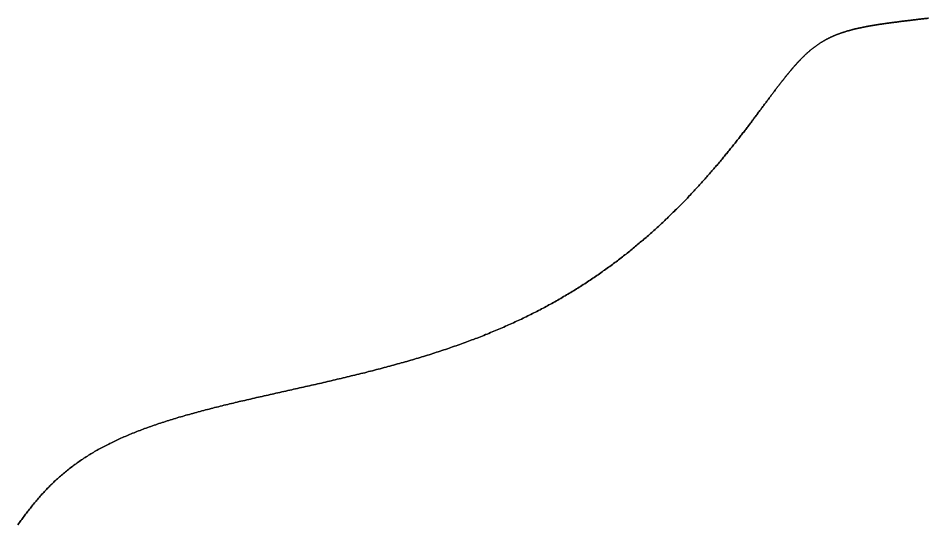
# Model space of a CAD drawing. Header units: inches. Extents: x 130170 to 284068, y 377793 to 804530.
# Drawn here: x 255961.3 to 256093, y 734800.5 to 734874 of the extents above; entities that cross this region are included whole.
import ezdxf

# ---------------------------------------------------------------- set-up
doc = ezdxf.new("R2010")
doc.units = ezdxf.units.IN
doc.header["$MEASUREMENT"] = 0
doc.layers.add('muni_il', color=7, linetype='Continuous')

msp = doc.modelspace()

# ---------------------------------------------------------------- linework, layer by layer
at = {"layer": 'muni_il'}
for points in [[(255961.24, 734800.53), (255961.35, 734800.68), (255961.46, 734800.84), (255961.57, 734800.99), (255961.68, 734801.15), (255961.79, 734801.3), (255961.91, 734801.45), (255962.02, 734801.61), (255962.13, 734801.76), (255962.24, 734801.91), (255962.36, 734802.06), (255962.47, 734802.21), (255962.58, 734802.36), (255962.7, 734802.51), (255962.81, 734802.66), (255962.93, 734802.81), (255963.05, 734802.96), (255963.16, 734803.1), (255963.28, 734803.25), (255963.4, 734803.4), (255963.52, 734803.54), (255963.63, 734803.69), (255963.75, 734803.83), (255963.87, 734803.97), (255963.99, 734804.11), (255964.12, 734804.26), (255964.24, 734804.4), (255964.36, 734804.54), (255964.48, 734804.68), (255964.61, 734804.82), (255964.73, 734804.96), (255964.86, 734805.09), (255964.98, 734805.23), (255965.11, 734805.37), (255965.24, 734805.5), (255965.37, 734805.64), (255965.5, 734805.77), (255965.63, 734805.91), (255965.76, 734806.04), (255965.89, 734806.17), (255966.02, 734806.31), (255966.16, 734806.44), (255966.29, 734806.57), (255966.43, 734806.7), (255966.56, 734806.83), (255966.7, 734806.96), (255966.84, 734807.08), (255966.98, 734807.21), (255967.12, 734807.34), (255967.26, 734807.46), (255967.4, 734807.59), (255967.54, 734807.71), (255967.69, 734807.84), (255967.83, 734807.96), (255967.98, 734808.08), (255968.13, 734808.2), (255968.27, 734808.32), (255968.42, 734808.45), (255968.57, 734808.56), (255968.73, 734808.68), (255968.88, 734808.8), (255969.03, 734808.92), (255969.19, 734809.04), (255969.34, 734809.15), (255969.5, 734809.27), (255969.66, 734809.38), (255969.82, 734809.5), (255969.98, 734809.61), (255970.14, 734809.72), (255970.3, 734809.84), (255970.47, 734809.95), (255970.63, 734810.06), (255970.8, 734810.17), (255970.97, 734810.28), (255971.13, 734810.39), (255971.3, 734810.49), (255971.48, 734810.6), (255971.65, 734810.71), (255971.82, 734810.81), (255972, 734810.92), (255972.17, 734811.03), (255972.35, 734811.13), (255972.53, 734811.23), (255972.71, 734811.34), (255972.89, 734811.44), (255973.07, 734811.54), (255973.26, 734811.64), (255973.44, 734811.74), (255973.63, 734811.84), (255973.82, 734811.94), (255974.01, 734812.04), (255974.2, 734812.14), (255974.39, 734812.23), (255974.58, 734812.33), (255974.78, 734812.43), (255974.97, 734812.52), (255975.17, 734812.61), (255975.37, 734812.71), (255975.57, 734812.8), (255975.77, 734812.9), (255975.97, 734812.99), (255976.17, 734813.08), (255976.38, 734813.17), (255976.58, 734813.26), (255976.79, 734813.35), (255977, 734813.44), (255977.21, 734813.53), (255977.42, 734813.62), (255977.63, 734813.71), (255977.84, 734813.79), (255978.06, 734813.88), (255978.28, 734813.97), (255978.49, 734814.05), (255978.71, 734814.14), (255978.93, 734814.22), (255979.15, 734814.3), (255979.38, 734814.39), (255979.6, 734814.47), (255979.83, 734814.55), (255980.05, 734814.64), (255980.28, 734814.72), (255980.51, 734814.8), (255980.74, 734814.88), (255980.97, 734814.96), (255981.2, 734815.04), (255981.43, 734815.12), (255981.67, 734815.2), (255981.91, 734815.27), (255982.14, 734815.35), (255982.38, 734815.43), (255982.62, 734815.51), (255982.86, 734815.58), (255983.1, 734815.66), (255983.34, 734815.73), (255983.59, 734815.81), (255983.83, 734815.88), (255984.08, 734815.96), (255984.33, 734816.03), (255984.57, 734816.11), (255984.82, 734816.18), (255985.07, 734816.25), (255985.33, 734816.33), (255985.58, 734816.4), (255985.83, 734816.47), (255986.09, 734816.54), (255986.34, 734816.61), (255986.6, 734816.68), (255986.85, 734816.76), (255987.11, 734816.83), (255987.37, 734816.9), (255987.63, 734816.97), (255987.89, 734817.03), (255988.15, 734817.1), (255988.42, 734817.17), (255988.68, 734817.24), (255988.95, 734817.31), (255989.21, 734817.38), (255989.48, 734817.45), (255989.74, 734817.51), (255990.01, 734817.58), (255990.28, 734817.65), (255990.55, 734817.72), (255990.82, 734817.78), (255991.09, 734817.85), (255991.36, 734817.91), (255991.63, 734817.98), (255991.91, 734818.05), (255992.18, 734818.11), (255992.45, 734818.18), (255992.73, 734818.24), (255993, 734818.31), (255993.28, 734818.38), (255993.55, 734818.44), (255993.83, 734818.51), (255994.11, 734818.57), (255994.39, 734818.63), (255994.67, 734818.7), (255994.95, 734818.76), (255995.23, 734818.83), (255995.51, 734818.89), (255995.79, 734818.96), (255996.07, 734819.02), (255996.35, 734819.09), (255996.63, 734819.15), (255996.91, 734819.21), (255997.2, 734819.28), (255997.48, 734819.34), (255997.76, 734819.41), (255998.05, 734819.47), (255998.33, 734819.53), (255998.61, 734819.6), (255998.9, 734819.66), (255999.18, 734819.73), (255999.47, 734819.79), (255999.75, 734819.85), (256000.04, 734819.92), (256000.33, 734819.98), (256000.61, 734820.05), (256000.9, 734820.11), (256001.18, 734820.17), (256001.47, 734820.24), (256001.76, 734820.3), (256002.04, 734820.37), (256002.33, 734820.43), (256002.62, 734820.5), (256002.9, 734820.56), (256003.19, 734820.63), (256003.48, 734820.69), (256003.77, 734820.76), (256004.05, 734820.82), (256004.34, 734820.89), (256004.63, 734820.95), (256004.91, 734821.02), (256005.2, 734821.08), (256005.49, 734821.15), (256005.77, 734821.22), (256006.06, 734821.28), (256006.35, 734821.35), (256006.63, 734821.42), (256006.92, 734821.48), (256007.21, 734821.55), (256007.49, 734821.62), (256007.78, 734821.69), (256008.06, 734821.75), (256008.35, 734821.82), (256008.64, 734821.89), (256008.92, 734821.96), (256009.2, 734822.03), (256009.49, 734822.1), (256009.77, 734822.16), (256010.06, 734822.23), (256010.34, 734822.3), (256010.62, 734822.37), (256010.91, 734822.44), (256011.19, 734822.51), (256011.47, 734822.58), (256011.76, 734822.66), (256012.04, 734822.73), (256012.32, 734822.8), (256012.6, 734822.87), (256012.88, 734822.94), (256013.16, 734823.02), (256013.44, 734823.09), (256013.72, 734823.16), (256014, 734823.23), (256014.28, 734823.31), (256014.56, 734823.38), (256014.83, 734823.46), (256015.11, 734823.53), (256015.39, 734823.61), (256015.66, 734823.68), (256015.94, 734823.76), (256016.21, 734823.84), (256016.49, 734823.91), (256016.76, 734823.99), (256017.04, 734824.07), (256017.31, 734824.14), (256017.58, 734824.22), (256017.86, 734824.3), (256018.13, 734824.38), (256018.4, 734824.46), (256018.67, 734824.54), (256018.94, 734824.62), (256019.21, 734824.7), (256019.48, 734824.78), (256019.75, 734824.86), (256020.01, 734824.94), (256020.28, 734825.03), (256020.55, 734825.11), (256020.81, 734825.19), (256021.08, 734825.27), (256021.34, 734825.36), (256021.61, 734825.44), (256021.87, 734825.53), (256022.13, 734825.61), (256022.4, 734825.7), (256022.66, 734825.78), (256022.92, 734825.87), (256023.18, 734825.96), (256023.44, 734826.05), (256023.7, 734826.13), (256023.95, 734826.22), (256024.21, 734826.31), (256024.47, 734826.4), (256024.73, 734826.49), (256024.98, 734826.58), (256025.24, 734826.67), (256025.49, 734826.76), (256025.74, 734826.85), (256026, 734826.94), (256026.25, 734827.04), (256026.5, 734827.13), (256026.75, 734827.22), (256027, 734827.32), (256027.25, 734827.41), (256027.5, 734827.51), (256027.75, 734827.6), (256027.99, 734827.7), (256028.24, 734827.79), (256028.49, 734827.89), (256028.73, 734827.99), (256028.98, 734828.09), (256029.22, 734828.18), (256029.46, 734828.28), (256029.7, 734828.38), (256029.95, 734828.48), (256030.19, 734828.58), (256030.43, 734828.68), (256030.67, 734828.78), (256030.91, 734828.89), (256031.14, 734828.99), (256031.38, 734829.09), (256031.62, 734829.19), (256031.85, 734829.3), (256032.09, 734829.4), (256032.32, 734829.51), (256032.56, 734829.61), (256032.79, 734829.72), (256033.02, 734829.82), (256033.25, 734829.93), (256033.48, 734830.04), (256033.71, 734830.14), (256033.94, 734830.25), (256034.17, 734830.36), (256034.4, 734830.47), (256034.63, 734830.58), (256034.85, 734830.69), (256035.08, 734830.8), (256035.3, 734830.91), (256035.53, 734831.02), (256035.75, 734831.14), (256035.97, 734831.25), (256036.2, 734831.36), (256036.42, 734831.47), (256036.64, 734831.59), (256036.86, 734831.7), (256037.08, 734831.82), (256037.3, 734831.93), (256037.51, 734832.05), (256037.73, 734832.16), (256037.95, 734832.28), (256038.16, 734832.4), (256038.38, 734832.52), (256038.59, 734832.63), (256038.81, 734832.75), (256039.02, 734832.87), (256039.23, 734832.99), (256039.44, 734833.11), (256039.65, 734833.23), (256039.86, 734833.35), (256040.07, 734833.48), (256040.28, 734833.6), (256040.49, 734833.72), (256040.7, 734833.84), (256040.9, 734833.97), (256041.11, 734834.09), (256041.31, 734834.21), (256041.52, 734834.34), (256041.72, 734834.46), (256041.93, 734834.59), (256042.13, 734834.71), (256042.33, 734834.84), (256042.53, 734834.97), (256042.73, 734835.09), (256042.93, 734835.22), (256043.13, 734835.35), (256043.33, 734835.48), (256043.53, 734835.61), (256043.72, 734835.74), (256043.92, 734835.87), (256044.12, 734835.99), (256044.31, 734836.13), (256044.5, 734836.26), (256044.7, 734836.39), (256044.89, 734836.52), (256045.08, 734836.65), (256045.27, 734836.78), (256045.47, 734836.92), (256045.66, 734837.05), (256045.85, 734837.18), (256046.03, 734837.32), (256046.22, 734837.45), (256046.41, 734837.58), (256046.6, 734837.72), (256046.78, 734837.85), (256046.97, 734837.99), (256047.15, 734838.13), (256047.34, 734838.26), (256047.52, 734838.4), (256047.7, 734838.54), (256047.89, 734838.67), (256048.07, 734838.81), (256048.25, 734838.95), (256048.43, 734839.09), (256048.61, 734839.22), (256048.79, 734839.36), (256048.96, 734839.5), (256049.14, 734839.64), (256049.32, 734839.78), (256049.5, 734839.92), (256049.67, 734840.06), (256049.85, 734840.2), (256050.02, 734840.34), (256050.19, 734840.48), (256050.37, 734840.62), (256050.54, 734840.77), (256050.71, 734840.91), (256050.88, 734841.05), (256051.05, 734841.19), (256051.22, 734841.33), (256051.39, 734841.48), (256051.56, 734841.62), (256051.73, 734841.76), (256051.9, 734841.91), (256052.06, 734842.05), (256052.23, 734842.19), (256052.39, 734842.34), (256052.56, 734842.48), (256052.72, 734842.62), (256052.88, 734842.77), (256053.05, 734842.91), (256053.21, 734843.06), (256053.37, 734843.2), (256053.53, 734843.35), (256053.69, 734843.49), (256053.85, 734843.64), (256054.01, 734843.78), (256054.17, 734843.93), (256054.33, 734844.08), (256054.48, 734844.22), (256054.64, 734844.37), (256054.79, 734844.51), (256054.95, 734844.66), (256055.1, 734844.81), (256055.26, 734844.95), (256055.41, 734845.1), (256055.56, 734845.25), (256055.72, 734845.39), (256055.87, 734845.54), (256056.02, 734845.69), (256056.17, 734845.83), (256056.32, 734845.98), (256056.46, 734846.13), (256056.61, 734846.27), (256056.76, 734846.42), (256056.91, 734846.57), (256057.05, 734846.72), (256057.2, 734846.86), (256057.34, 734847.01), (256057.49, 734847.16), (256057.63, 734847.3), (256057.77, 734847.45), (256057.92, 734847.6), (256058.06, 734847.74), (256058.2, 734847.89), (256058.34, 734848.04), (256058.48, 734848.19), (256058.62, 734848.33), (256058.76, 734848.48), (256058.89, 734848.63), (256059.03, 734848.77), (256059.17, 734848.92), (256059.3, 734849.07), (256059.44, 734849.21), (256059.58, 734849.36), (256059.71, 734849.5), (256059.84, 734849.65), (256059.98, 734849.8), (256060.11, 734849.94), (256060.24, 734850.09), (256060.37, 734850.23), (256060.5, 734850.38), (256060.63, 734850.52), (256060.76, 734850.67), (256060.89, 734850.81), (256061.02, 734850.96), (256061.14, 734851.1), (256061.27, 734851.25), (256061.4, 734851.39), (256061.52, 734851.54), (256061.65, 734851.68), (256061.77, 734851.82), (256061.9, 734851.97), (256062.02, 734852.11), (256062.14, 734852.25), (256062.26, 734852.4), (256062.38, 734852.54), (256062.5, 734852.68), (256062.62, 734852.82), (256062.74, 734852.97), (256062.86, 734853.11), (256062.98, 734853.25), (256063.1, 734853.39), (256063.22, 734853.53), (256063.33, 734853.67), (256063.45, 734853.81), (256063.56, 734853.95), (256063.68, 734854.09), (256063.79, 734854.23), (256063.91, 734854.37), (256064.02, 734854.51), (256064.13, 734854.64), (256064.24, 734854.78), (256064.35, 734854.92), (256064.46, 734855.06), (256064.57, 734855.19), (256064.68, 734855.33), (256064.79, 734855.47), (256064.9, 734855.6), (256065.01, 734855.74), (256065.12, 734855.87), (256065.22, 734856.01), (256065.33, 734856.14), (256065.43, 734856.28), (256065.54, 734856.41), (256065.64, 734856.54), (256065.75, 734856.68), (256065.85, 734856.81), (256065.95, 734856.94), (256066.05, 734857.07), (256066.16, 734857.2), (256066.26, 734857.33), (256066.36, 734857.46), (256066.46, 734857.59), (256066.56, 734857.72), (256066.66, 734857.85), (256066.75, 734857.98), (256066.85, 734858.11), (256066.95, 734858.23), (256067.05, 734858.36), (256067.14, 734858.49), (256067.24, 734858.61), (256067.33, 734858.74), (256067.43, 734858.86), (256067.52, 734858.99), (256067.61, 734859.11), (256067.71, 734859.23), (256067.8, 734859.36), (256067.89, 734859.48), (256067.98, 734859.6), (256068.07, 734859.72), (256068.17, 734859.84), (256068.26, 734859.96), (256068.35, 734860.08), (256068.43, 734860.2), (256068.52, 734860.32), (256068.61, 734860.44), (256068.7, 734860.56), (256068.79, 734860.67), (256068.87, 734860.79), (256068.96, 734860.91), (256069.05, 734861.02), (256069.13, 734861.14), (256069.22, 734861.25), (256069.3, 734861.36), (256069.38, 734861.48), (256069.47, 734861.59), (256069.55, 734861.7), (256069.63, 734861.81), (256069.72, 734861.92), (256069.8, 734862.03), (256069.88, 734862.14), (256069.96, 734862.25), (256070.04, 734862.36), (256070.12, 734862.47), (256070.2, 734862.57), (256070.28, 734862.68), (256070.36, 734862.79), (256070.44, 734862.89), (256070.52, 734863), (256070.6, 734863.1), (256070.68, 734863.2), (256070.75, 734863.31), (256070.83, 734863.41), (256070.91, 734863.51), (256070.98, 734863.61), (256071.06, 734863.71), (256071.13, 734863.81), (256071.21, 734863.91), (256071.28, 734864.01), (256071.36, 734864.1), (256071.43, 734864.2), (256071.51, 734864.3), (256071.58, 734864.39), (256071.65, 734864.49), (256071.73, 734864.58), (256071.8, 734864.68), (256071.87, 734864.77), (256071.94, 734864.86), (256072.02, 734864.95), (256072.09, 734865.05), (256072.16, 734865.14), (256072.23, 734865.23), (256072.3, 734865.32), (256072.37, 734865.4), (256072.44, 734865.49), (256072.51, 734865.58), (256072.58, 734865.67), (256072.65, 734865.75), (256072.72, 734865.84), (256072.79, 734865.92), (256072.86, 734866.01), (256072.93, 734866.09), (256073, 734866.17), (256073.06, 734866.26), (256073.13, 734866.34), (256073.2, 734866.42), (256073.27, 734866.5), (256073.33, 734866.58), (256073.4, 734866.66), (256073.47, 734866.74), (256073.54, 734866.81), (256073.6, 734866.89), (256073.67, 734866.97), (256073.74, 734867.04), (256073.8, 734867.12), (256073.87, 734867.19), (256073.94, 734867.27), (256074, 734867.34), (256074.07, 734867.41), (256074.13, 734867.48), (256074.2, 734867.56), (256074.26, 734867.63), (256074.33, 734867.7), (256074.4, 734867.77), (256074.46, 734867.84), (256074.53, 734867.9), (256074.59, 734867.97), (256074.66, 734868.04), (256074.72, 734868.11), (256074.79, 734868.17), (256074.85, 734868.24), (256074.92, 734868.3), (256074.98, 734868.37), (256075.05, 734868.43), (256075.11, 734868.49), (256075.18, 734868.55), (256075.24, 734868.62), (256075.31, 734868.68), (256075.37, 734868.74), (256075.44, 734868.8), (256075.5, 734868.86), (256075.57, 734868.92), (256075.63, 734868.97), (256075.69, 734869.03), (256075.76, 734869.09), (256075.82, 734869.15), (256075.89, 734869.2), (256075.95, 734869.26), (256076.02, 734869.31), (256076.08, 734869.37), (256076.15, 734869.42), (256076.22, 734869.47), (256076.28, 734869.53), (256076.35, 734869.58), (256076.41, 734869.63), (256076.48, 734869.68), (256076.54, 734869.73), (256076.61, 734869.78), (256076.67, 734869.83), (256076.74, 734869.88), (256076.81, 734869.93), (256076.87, 734869.98), (256076.94, 734870.02), (256077.01, 734870.07), (256077.07, 734870.12), (256077.14, 734870.16), (256077.21, 734870.21), (256077.27, 734870.25), (256077.34, 734870.3), (256077.41, 734870.34), (256077.48, 734870.38), (256077.54, 734870.43), (256077.61, 734870.47), (256077.68, 734870.51), (256077.75, 734870.55), (256077.82, 734870.59), (256077.89, 734870.63), (256077.95, 734870.68), (256078.02, 734870.71), (256078.09, 734870.75), (256078.16, 734870.79), (256078.23, 734870.83), (256078.3, 734870.87), (256078.37, 734870.91), (256078.44, 734870.94), (256078.51, 734870.98), (256078.58, 734871.02), (256078.65, 734871.05), (256078.73, 734871.09), (256078.8, 734871.12), (256078.87, 734871.16), (256078.94, 734871.19), (256079.01, 734871.23), (256079.09, 734871.26), (256079.16, 734871.29), (256079.23, 734871.33), (256079.3, 734871.36), (256079.38, 734871.39), (256079.45, 734871.42), (256079.53, 734871.45), (256079.6, 734871.48), (256079.68, 734871.52), (256079.75, 734871.55), (256079.83, 734871.58), (256079.9, 734871.61), (256079.98, 734871.63), (256080.05, 734871.66), (256080.13, 734871.69), (256080.21, 734871.72), (256080.28, 734871.75), (256080.36, 734871.78), (256080.44, 734871.8), (256080.52, 734871.83), (256080.59, 734871.86), (256080.67, 734871.88), (256080.75, 734871.91), (256080.83, 734871.93), (256080.91, 734871.96), (256080.99, 734871.99), (256081.07, 734872.01), (256081.15, 734872.04), (256081.23, 734872.06), (256081.31, 734872.08), (256081.39, 734872.11), (256081.48, 734872.13), (256081.56, 734872.15), (256081.64, 734872.18), (256081.72, 734872.2), (256081.81, 734872.22), (256081.89, 734872.25), (256081.97, 734872.27), (256082.06, 734872.29), (256082.14, 734872.31), (256082.23, 734872.33), (256082.31, 734872.35), (256082.4, 734872.37), (256082.48, 734872.4), (256082.57, 734872.42), (256082.65, 734872.44), (256082.74, 734872.46), (256082.83, 734872.48), (256082.92, 734872.5), (256083, 734872.52), (256083.09, 734872.54), (256083.18, 734872.55), (256083.27, 734872.57), (256083.36, 734872.59), (256083.45, 734872.61), (256083.54, 734872.63), (256083.63, 734872.65), (256083.72, 734872.67), (256083.81, 734872.68), (256083.9, 734872.7), (256083.99, 734872.72), (256084.08, 734872.74), (256084.17, 734872.75), (256084.27, 734872.77), (256084.36, 734872.79), (256084.45, 734872.81), (256084.55, 734872.82), (256084.64, 734872.84), (256084.73, 734872.86), (256084.83, 734872.87), (256084.92, 734872.89), (256085.02, 734872.9), (256085.11, 734872.92), (256085.21, 734872.94), (256085.3, 734872.95), (256085.4, 734872.97), (256085.5, 734872.98), (256085.59, 734873), (256085.69, 734873.02), (256085.79, 734873.03), (256085.89, 734873.05), (256085.98, 734873.06), (256086.08, 734873.08), (256086.18, 734873.09), (256086.28, 734873.11), (256086.38, 734873.12), (256086.48, 734873.14), (256086.58, 734873.15), (256086.68, 734873.16), (256086.78, 734873.18), (256086.88, 734873.19), (256086.98, 734873.21), (256087.08, 734873.22), (256087.18, 734873.24), (256087.29, 734873.25), (256087.39, 734873.26), (256087.49, 734873.28), (256087.59, 734873.29), (256087.7, 734873.31), (256087.8, 734873.32), (256087.9, 734873.33), (256088.01, 734873.35), (256088.11, 734873.36), (256088.22, 734873.37), (256088.32, 734873.39), (256088.42, 734873.4), (256088.53, 734873.41), (256088.64, 734873.43), (256088.74, 734873.44), (256088.85, 734873.46), (256088.95, 734873.47), (256089.06, 734873.48), (256089.17, 734873.5), (256089.27, 734873.51), (256089.38, 734873.52), (256089.49, 734873.54), (256089.59, 734873.55), (256089.7, 734873.56), (256089.81, 734873.57), (256089.92, 734873.59), (256090.02, 734873.6), (256090.13, 734873.61), (256090.24, 734873.63), (256090.35, 734873.64), (256090.46, 734873.65), (256090.57, 734873.67), (256090.68, 734873.68), (256090.79, 734873.69), (256090.9, 734873.71), (256091.01, 734873.72), (256091.12, 734873.73), (256091.23, 734873.74), (256091.34, 734873.76), (256091.45, 734873.77), (256091.56, 734873.78), (256091.67, 734873.8), (256091.78, 734873.81), (256091.9, 734873.82), (256092.01, 734873.84), (256092.12, 734873.85), (256092.23, 734873.86), (256092.34, 734873.87), (256092.45, 734873.89), (256092.57, 734873.9), (256092.68, 734873.91), (256092.79, 734873.93), (256092.91, 734873.94), (256093.02, 734873.95), (256093.13, 734873.97)], [(256093.13, 734873.97), (256093.02, 734873.95), (256092.91, 734873.94), (256092.79, 734873.93), (256092.68, 734873.91), (256092.57, 734873.9), (256092.45, 734873.89), (256092.34, 734873.87), (256092.23, 734873.86), (256092.12, 734873.85), (256092.01, 734873.84), (256091.9, 734873.82), (256091.78, 734873.81), (256091.67, 734873.8), (256091.56, 734873.78), (256091.45, 734873.77), (256091.34, 734873.76), (256091.23, 734873.74), (256091.12, 734873.73), (256091.01, 734873.72), (256090.9, 734873.71), (256090.79, 734873.69), (256090.68, 734873.68), (256090.57, 734873.67), (256090.46, 734873.65), (256090.35, 734873.64), (256090.24, 734873.63), (256090.13, 734873.61), (256090.02, 734873.6), (256089.92, 734873.59), (256089.81, 734873.57), (256089.7, 734873.56), (256089.59, 734873.55), (256089.49, 734873.54), (256089.38, 734873.52), (256089.27, 734873.51), (256089.17, 734873.5), (256089.06, 734873.48), (256088.95, 734873.47), (256088.85, 734873.46), (256088.74, 734873.44), (256088.64, 734873.43), (256088.53, 734873.41), (256088.42, 734873.4), (256088.32, 734873.39), (256088.22, 734873.37), (256088.11, 734873.36), (256088.01, 734873.35), (256087.9, 734873.33), (256087.8, 734873.32), (256087.7, 734873.31), (256087.59, 734873.29), (256087.49, 734873.28), (256087.39, 734873.26), (256087.29, 734873.25), (256087.18, 734873.24), (256087.08, 734873.22), (256086.98, 734873.21), (256086.88, 734873.19), (256086.78, 734873.18), (256086.68, 734873.16), (256086.58, 734873.15), (256086.48, 734873.14), (256086.38, 734873.12), (256086.28, 734873.11), (256086.18, 734873.09), (256086.08, 734873.08), (256085.98, 734873.06), (256085.89, 734873.05), (256085.79, 734873.03), (256085.69, 734873.02), (256085.59, 734873), (256085.5, 734872.98), (256085.4, 734872.97), (256085.3, 734872.95), (256085.21, 734872.94), (256085.11, 734872.92), (256085.02, 734872.9), (256084.92, 734872.89), (256084.83, 734872.87), (256084.73, 734872.86), (256084.64, 734872.84), (256084.55, 734872.82), (256084.45, 734872.81), (256084.36, 734872.79), (256084.27, 734872.77), (256084.17, 734872.75), (256084.08, 734872.74), (256083.99, 734872.72), (256083.9, 734872.7), (256083.81, 734872.68), (256083.72, 734872.67), (256083.63, 734872.65), (256083.54, 734872.63), (256083.45, 734872.61), (256083.36, 734872.59), (256083.27, 734872.57), (256083.18, 734872.55), (256083.09, 734872.54), (256083, 734872.52), (256082.92, 734872.5), (256082.83, 734872.48), (256082.74, 734872.46), (256082.65, 734872.44), (256082.57, 734872.42), (256082.48, 734872.4), (256082.4, 734872.37), (256082.31, 734872.35), (256082.23, 734872.33), (256082.14, 734872.31), (256082.06, 734872.29), (256081.97, 734872.27), (256081.89, 734872.25), (256081.81, 734872.22), (256081.72, 734872.2), (256081.64, 734872.18), (256081.56, 734872.15), (256081.48, 734872.13), (256081.39, 734872.11), (256081.31, 734872.08), (256081.23, 734872.06), (256081.15, 734872.04), (256081.07, 734872.01), (256080.99, 734871.99), (256080.91, 734871.96), (256080.83, 734871.93), (256080.75, 734871.91), (256080.67, 734871.88), (256080.59, 734871.86), (256080.52, 734871.83), (256080.44, 734871.8), (256080.36, 734871.78), (256080.28, 734871.75), (256080.21, 734871.72), (256080.13, 734871.69), (256080.05, 734871.66), (256079.98, 734871.63), (256079.9, 734871.61), (256079.83, 734871.58), (256079.75, 734871.55), (256079.68, 734871.52), (256079.6, 734871.48), (256079.53, 734871.45), (256079.45, 734871.42), (256079.38, 734871.39), (256079.3, 734871.36), (256079.23, 734871.33), (256079.16, 734871.29), (256079.09, 734871.26), (256079.01, 734871.23), (256078.94, 734871.19), (256078.87, 734871.16), (256078.8, 734871.12), (256078.73, 734871.09), (256078.65, 734871.05), (256078.58, 734871.02), (256078.51, 734870.98), (256078.44, 734870.94), (256078.37, 734870.91), (256078.3, 734870.87), (256078.23, 734870.83), (256078.16, 734870.79), (256078.09, 734870.75), (256078.02, 734870.71), (256077.95, 734870.68), (256077.89, 734870.63), (256077.82, 734870.59), (256077.75, 734870.55), (256077.68, 734870.51), (256077.61, 734870.47), (256077.54, 734870.43), (256077.48, 734870.38), (256077.41, 734870.34), (256077.34, 734870.3), (256077.27, 734870.25), (256077.21, 734870.21), (256077.14, 734870.16), (256077.07, 734870.12), (256077.01, 734870.07), (256076.94, 734870.02), (256076.87, 734869.98), (256076.81, 734869.93), (256076.74, 734869.88), (256076.67, 734869.83), (256076.61, 734869.78), (256076.54, 734869.73), (256076.48, 734869.68), (256076.41, 734869.63), (256076.35, 734869.58), (256076.28, 734869.53), (256076.22, 734869.47), (256076.15, 734869.42), (256076.08, 734869.37), (256076.02, 734869.31), (256075.95, 734869.26), (256075.89, 734869.2), (256075.82, 734869.15), (256075.76, 734869.09), (256075.69, 734869.03), (256075.63, 734868.97), (256075.57, 734868.92), (256075.5, 734868.86), (256075.44, 734868.8), (256075.37, 734868.74), (256075.31, 734868.68), (256075.24, 734868.62), (256075.18, 734868.55), (256075.11, 734868.49), (256075.05, 734868.43), (256074.98, 734868.37), (256074.92, 734868.3), (256074.85, 734868.24), (256074.79, 734868.17), (256074.72, 734868.11), (256074.66, 734868.04), (256074.59, 734867.97), (256074.53, 734867.9), (256074.46, 734867.84), (256074.4, 734867.77), (256074.33, 734867.7), (256074.26, 734867.63), (256074.2, 734867.56), (256074.13, 734867.48), (256074.07, 734867.41), (256074, 734867.34), (256073.94, 734867.27), (256073.87, 734867.19), (256073.8, 734867.12), (256073.74, 734867.04), (256073.67, 734866.97), (256073.6, 734866.89), (256073.54, 734866.81), (256073.47, 734866.74), (256073.4, 734866.66), (256073.33, 734866.58), (256073.27, 734866.5), (256073.2, 734866.42), (256073.13, 734866.34), (256073.06, 734866.26), (256073, 734866.17), (256072.93, 734866.09), (256072.86, 734866.01), (256072.79, 734865.92), (256072.72, 734865.84), (256072.65, 734865.75), (256072.58, 734865.67), (256072.51, 734865.58), (256072.44, 734865.49), (256072.37, 734865.4), (256072.3, 734865.32), (256072.23, 734865.23), (256072.16, 734865.14), (256072.09, 734865.05), (256072.02, 734864.95), (256071.94, 734864.86), (256071.87, 734864.77), (256071.8, 734864.68), (256071.73, 734864.58), (256071.65, 734864.49), (256071.58, 734864.39), (256071.51, 734864.3), (256071.43, 734864.2), (256071.36, 734864.1), (256071.28, 734864.01), (256071.21, 734863.91), (256071.13, 734863.81), (256071.06, 734863.71), (256070.98, 734863.61), (256070.91, 734863.51), (256070.83, 734863.41), (256070.75, 734863.31), (256070.68, 734863.2), (256070.6, 734863.1), (256070.52, 734863), (256070.44, 734862.89), (256070.36, 734862.79), (256070.28, 734862.68), (256070.2, 734862.57), (256070.12, 734862.47), (256070.04, 734862.36), (256069.96, 734862.25), (256069.88, 734862.14), (256069.8, 734862.03), (256069.72, 734861.92), (256069.63, 734861.81), (256069.55, 734861.7), (256069.47, 734861.59), (256069.38, 734861.48), (256069.3, 734861.36), (256069.22, 734861.25), (256069.13, 734861.14), (256069.05, 734861.02), (256068.96, 734860.91), (256068.87, 734860.79), (256068.79, 734860.67), (256068.7, 734860.56), (256068.61, 734860.44), (256068.52, 734860.32), (256068.43, 734860.2), (256068.35, 734860.08), (256068.26, 734859.96), (256068.17, 734859.84), (256068.07, 734859.72), (256067.98, 734859.6), (256067.89, 734859.48), (256067.8, 734859.36), (256067.71, 734859.23), (256067.61, 734859.11), (256067.52, 734858.99), (256067.43, 734858.86), (256067.33, 734858.74), (256067.24, 734858.61), (256067.14, 734858.49), (256067.05, 734858.36), (256066.95, 734858.23), (256066.85, 734858.11), (256066.75, 734857.98), (256066.66, 734857.85), (256066.56, 734857.72), (256066.46, 734857.59), (256066.36, 734857.46), (256066.26, 734857.33), (256066.16, 734857.2), (256066.05, 734857.07), (256065.95, 734856.94), (256065.85, 734856.81), (256065.75, 734856.68), (256065.64, 734856.54), (256065.54, 734856.41), (256065.43, 734856.28), (256065.33, 734856.14), (256065.22, 734856.01), (256065.12, 734855.87), (256065.01, 734855.74), (256064.9, 734855.6), (256064.79, 734855.47), (256064.68, 734855.33), (256064.57, 734855.19), (256064.46, 734855.06), (256064.35, 734854.92), (256064.24, 734854.78), (256064.13, 734854.64), (256064.02, 734854.51), (256063.91, 734854.37), (256063.79, 734854.23), (256063.68, 734854.09), (256063.56, 734853.95), (256063.45, 734853.81), (256063.33, 734853.67), (256063.22, 734853.53), (256063.1, 734853.39), (256062.98, 734853.25), (256062.86, 734853.11), (256062.74, 734852.97), (256062.62, 734852.82), (256062.5, 734852.68), (256062.38, 734852.54), (256062.26, 734852.4), (256062.14, 734852.25), (256062.02, 734852.11), (256061.9, 734851.97), (256061.77, 734851.82), (256061.65, 734851.68), (256061.52, 734851.54), (256061.4, 734851.39), (256061.27, 734851.25), (256061.14, 734851.1), (256061.02, 734850.96), (256060.89, 734850.81), (256060.76, 734850.67), (256060.63, 734850.52), (256060.5, 734850.38), (256060.37, 734850.23), (256060.24, 734850.09), (256060.11, 734849.94), (256059.98, 734849.8), (256059.84, 734849.65), (256059.71, 734849.5), (256059.58, 734849.36), (256059.44, 734849.21), (256059.3, 734849.07), (256059.17, 734848.92), (256059.03, 734848.77), (256058.89, 734848.63), (256058.76, 734848.48), (256058.62, 734848.33), (256058.48, 734848.19), (256058.34, 734848.04), (256058.2, 734847.89), (256058.06, 734847.74), (256057.92, 734847.6), (256057.77, 734847.45), (256057.63, 734847.3), (256057.49, 734847.16), (256057.34, 734847.01), (256057.2, 734846.86), (256057.05, 734846.72), (256056.91, 734846.57), (256056.76, 734846.42), (256056.61, 734846.27), (256056.46, 734846.13), (256056.32, 734845.98), (256056.17, 734845.83), (256056.02, 734845.69), (256055.87, 734845.54), (256055.72, 734845.39), (256055.56, 734845.25), (256055.41, 734845.1), (256055.26, 734844.95), (256055.1, 734844.81), (256054.95, 734844.66), (256054.79, 734844.51), (256054.64, 734844.37), (256054.48, 734844.22), (256054.33, 734844.08), (256054.17, 734843.93), (256054.01, 734843.78), (256053.85, 734843.64), (256053.69, 734843.49), (256053.53, 734843.35), (256053.37, 734843.2), (256053.21, 734843.06), (256053.05, 734842.91), (256052.88, 734842.77), (256052.72, 734842.62), (256052.56, 734842.48), (256052.39, 734842.34), (256052.23, 734842.19), (256052.06, 734842.05), (256051.9, 734841.91), (256051.73, 734841.76), (256051.56, 734841.62), (256051.39, 734841.48), (256051.22, 734841.33), (256051.05, 734841.19), (256050.88, 734841.05), (256050.71, 734840.91), (256050.54, 734840.77), (256050.37, 734840.62), (256050.19, 734840.48), (256050.02, 734840.34), (256049.85, 734840.2), (256049.67, 734840.06), (256049.5, 734839.92), (256049.32, 734839.78), (256049.14, 734839.64), (256048.96, 734839.5), (256048.79, 734839.36), (256048.61, 734839.22), (256048.43, 734839.09), (256048.25, 734838.95), (256048.07, 734838.81), (256047.89, 734838.67), (256047.7, 734838.54), (256047.52, 734838.4), (256047.34, 734838.26), (256047.15, 734838.13), (256046.97, 734837.99), (256046.78, 734837.85), (256046.6, 734837.72), (256046.41, 734837.58), (256046.22, 734837.45), (256046.03, 734837.32), (256045.85, 734837.18), (256045.66, 734837.05), (256045.47, 734836.92), (256045.27, 734836.78), (256045.08, 734836.65), (256044.89, 734836.52), (256044.7, 734836.39), (256044.5, 734836.26), (256044.31, 734836.13), (256044.12, 734835.99), (256043.92, 734835.87), (256043.72, 734835.74), (256043.53, 734835.61), (256043.33, 734835.48), (256043.13, 734835.35), (256042.93, 734835.22), (256042.73, 734835.09), (256042.53, 734834.97), (256042.33, 734834.84), (256042.13, 734834.71), (256041.93, 734834.59), (256041.72, 734834.46), (256041.52, 734834.34), (256041.31, 734834.21), (256041.11, 734834.09), (256040.9, 734833.97), (256040.7, 734833.84), (256040.49, 734833.72), (256040.28, 734833.6), (256040.07, 734833.48), (256039.86, 734833.35), (256039.65, 734833.23), (256039.44, 734833.11), (256039.23, 734832.99), (256039.02, 734832.87), (256038.81, 734832.75), (256038.59, 734832.63), (256038.38, 734832.52), (256038.16, 734832.4), (256037.95, 734832.28), (256037.73, 734832.16), (256037.51, 734832.05), (256037.3, 734831.93), (256037.08, 734831.82), (256036.86, 734831.7), (256036.64, 734831.59), (256036.42, 734831.47), (256036.2, 734831.36), (256035.97, 734831.25), (256035.75, 734831.14), (256035.53, 734831.02), (256035.3, 734830.91), (256035.08, 734830.8), (256034.85, 734830.69), (256034.63, 734830.58), (256034.4, 734830.47), (256034.17, 734830.36), (256033.94, 734830.25), (256033.71, 734830.14), (256033.48, 734830.04), (256033.25, 734829.93), (256033.02, 734829.82), (256032.79, 734829.72), (256032.56, 734829.61), (256032.32, 734829.51), (256032.09, 734829.4), (256031.85, 734829.3), (256031.62, 734829.19), (256031.38, 734829.09), (256031.14, 734828.99), (256030.91, 734828.89), (256030.67, 734828.78), (256030.43, 734828.68), (256030.19, 734828.58), (256029.95, 734828.48), (256029.7, 734828.38), (256029.46, 734828.28), (256029.22, 734828.18), (256028.98, 734828.09), (256028.73, 734827.99), (256028.49, 734827.89), (256028.24, 734827.79), (256027.99, 734827.7), (256027.75, 734827.6), (256027.5, 734827.51), (256027.25, 734827.41), (256027, 734827.32), (256026.75, 734827.22), (256026.5, 734827.13), (256026.25, 734827.04), (256026, 734826.94), (256025.74, 734826.85), (256025.49, 734826.76), (256025.24, 734826.67), (256024.98, 734826.58), (256024.73, 734826.49), (256024.47, 734826.4), (256024.21, 734826.31), (256023.95, 734826.22), (256023.7, 734826.13), (256023.44, 734826.05), (256023.18, 734825.96), (256022.92, 734825.87), (256022.66, 734825.78), (256022.4, 734825.7), (256022.13, 734825.61), (256021.87, 734825.53), (256021.61, 734825.44), (256021.34, 734825.36), (256021.08, 734825.27), (256020.81, 734825.19), (256020.55, 734825.11), (256020.28, 734825.03), (256020.01, 734824.94), (256019.75, 734824.86), (256019.48, 734824.78), (256019.21, 734824.7), (256018.94, 734824.62), (256018.67, 734824.54), (256018.4, 734824.46), (256018.13, 734824.38), (256017.86, 734824.3), (256017.58, 734824.22), (256017.31, 734824.14), (256017.04, 734824.07), (256016.76, 734823.99), (256016.49, 734823.91), (256016.21, 734823.84), (256015.94, 734823.76), (256015.66, 734823.68), (256015.39, 734823.61), (256015.11, 734823.53), (256014.83, 734823.46), (256014.56, 734823.38), (256014.28, 734823.31), (256014, 734823.23), (256013.72, 734823.16), (256013.44, 734823.09), (256013.16, 734823.02), (256012.88, 734822.94), (256012.6, 734822.87), (256012.32, 734822.8), (256012.04, 734822.73), (256011.76, 734822.66), (256011.47, 734822.58), (256011.19, 734822.51), (256010.91, 734822.44), (256010.62, 734822.37), (256010.34, 734822.3), (256010.06, 734822.23), (256009.77, 734822.16), (256009.49, 734822.1), (256009.2, 734822.03), (256008.92, 734821.96), (256008.64, 734821.89), (256008.35, 734821.82), (256008.06, 734821.75), (256007.78, 734821.69), (256007.49, 734821.62), (256007.21, 734821.55), (256006.92, 734821.48), (256006.63, 734821.42), (256006.35, 734821.35), (256006.06, 734821.28), (256005.77, 734821.22), (256005.49, 734821.15), (256005.2, 734821.08), (256004.91, 734821.02), (256004.63, 734820.95), (256004.34, 734820.89), (256004.05, 734820.82), (256003.77, 734820.76), (256003.48, 734820.69), (256003.19, 734820.63), (256002.9, 734820.56), (256002.62, 734820.5), (256002.33, 734820.43), (256002.04, 734820.37), (256001.76, 734820.3), (256001.47, 734820.24), (256001.18, 734820.17), (256000.9, 734820.11), (256000.61, 734820.05), (256000.33, 734819.98), (256000.04, 734819.92), (255999.75, 734819.85), (255999.47, 734819.79), (255999.18, 734819.73), (255998.9, 734819.66), (255998.61, 734819.6), (255998.33, 734819.53), (255998.05, 734819.47), (255997.76, 734819.41), (255997.48, 734819.34), (255997.2, 734819.28), (255996.91, 734819.21), (255996.63, 734819.15), (255996.35, 734819.09), (255996.07, 734819.02), (255995.79, 734818.96), (255995.51, 734818.89), (255995.23, 734818.83), (255994.95, 734818.76), (255994.67, 734818.7), (255994.39, 734818.63), (255994.11, 734818.57), (255993.83, 734818.51), (255993.55, 734818.44), (255993.28, 734818.38), (255993, 734818.31), (255992.73, 734818.24), (255992.45, 734818.18), (255992.18, 734818.11), (255991.91, 734818.05), (255991.63, 734817.98), (255991.36, 734817.91), (255991.09, 734817.85), (255990.82, 734817.78), (255990.55, 734817.72), (255990.28, 734817.65), (255990.01, 734817.58), (255989.74, 734817.51), (255989.48, 734817.45), (255989.21, 734817.38), (255988.95, 734817.31), (255988.68, 734817.24), (255988.42, 734817.17), (255988.15, 734817.1), (255987.89, 734817.03), (255987.63, 734816.97), (255987.37, 734816.9), (255987.11, 734816.83), (255986.85, 734816.76), (255986.6, 734816.68), (255986.34, 734816.61), (255986.09, 734816.54), (255985.83, 734816.47), (255985.58, 734816.4), (255985.33, 734816.33), (255985.07, 734816.25), (255984.82, 734816.18), (255984.57, 734816.11), (255984.33, 734816.03), (255984.08, 734815.96), (255983.83, 734815.88), (255983.59, 734815.81), (255983.34, 734815.73), (255983.1, 734815.66), (255982.86, 734815.58), (255982.62, 734815.51), (255982.38, 734815.43), (255982.14, 734815.35), (255981.91, 734815.27), (255981.67, 734815.2), (255981.43, 734815.12), (255981.2, 734815.04), (255980.97, 734814.96), (255980.74, 734814.88), (255980.51, 734814.8), (255980.28, 734814.72), (255980.05, 734814.64), (255979.83, 734814.55), (255979.6, 734814.47), (255979.38, 734814.39), (255979.15, 734814.3), (255978.93, 734814.22), (255978.71, 734814.14), (255978.49, 734814.05), (255978.28, 734813.97), (255978.06, 734813.88), (255977.84, 734813.79), (255977.63, 734813.71), (255977.42, 734813.62), (255977.21, 734813.53), (255977, 734813.44), (255976.79, 734813.35), (255976.58, 734813.26), (255976.38, 734813.17), (255976.17, 734813.08), (255975.97, 734812.99), (255975.77, 734812.9), (255975.57, 734812.8), (255975.37, 734812.71), (255975.17, 734812.61), (255974.97, 734812.52), (255974.78, 734812.43), (255974.58, 734812.33), (255974.39, 734812.23), (255974.2, 734812.14), (255974.01, 734812.04), (255973.82, 734811.94), (255973.63, 734811.84), (255973.44, 734811.74), (255973.26, 734811.64), (255973.07, 734811.54), (255972.89, 734811.44), (255972.71, 734811.34), (255972.53, 734811.23), (255972.35, 734811.13), (255972.17, 734811.03), (255972, 734810.92), (255971.82, 734810.81), (255971.65, 734810.71), (255971.48, 734810.6), (255971.3, 734810.49), (255971.13, 734810.39), (255970.97, 734810.28), (255970.8, 734810.17), (255970.63, 734810.06), (255970.47, 734809.95), (255970.3, 734809.84), (255970.14, 734809.72), (255969.98, 734809.61), (255969.82, 734809.5), (255969.66, 734809.38), (255969.5, 734809.27), (255969.34, 734809.15), (255969.19, 734809.04), (255969.03, 734808.92), (255968.88, 734808.8), (255968.73, 734808.68), (255968.57, 734808.56), (255968.42, 734808.45), (255968.27, 734808.32), (255968.13, 734808.2), (255967.98, 734808.08), (255967.83, 734807.96), (255967.69, 734807.84), (255967.54, 734807.71), (255967.4, 734807.59), (255967.26, 734807.46), (255967.12, 734807.34), (255966.98, 734807.21), (255966.84, 734807.08), (255966.7, 734806.96), (255966.56, 734806.83), (255966.43, 734806.7), (255966.29, 734806.57), (255966.16, 734806.44), (255966.02, 734806.31), (255965.89, 734806.17), (255965.76, 734806.04), (255965.63, 734805.91), (255965.5, 734805.77), (255965.37, 734805.64), (255965.24, 734805.5), (255965.11, 734805.37), (255964.98, 734805.23), (255964.86, 734805.09), (255964.73, 734804.96), (255964.61, 734804.82), (255964.48, 734804.68), (255964.36, 734804.54), (255964.24, 734804.4), (255964.12, 734804.26), (255963.99, 734804.11), (255963.87, 734803.97), (255963.75, 734803.83), (255963.63, 734803.69), (255963.52, 734803.54), (255963.4, 734803.4), (255963.28, 734803.25), (255963.16, 734803.1), (255963.05, 734802.96), (255962.93, 734802.81), (255962.81, 734802.66), (255962.7, 734802.51), (255962.58, 734802.36), (255962.47, 734802.21), (255962.36, 734802.06), (255962.24, 734801.91), (255962.13, 734801.76), (255962.02, 734801.61), (255961.91, 734801.45), (255961.79, 734801.3), (255961.68, 734801.15), (255961.57, 734800.99), (255961.46, 734800.84), (255961.35, 734800.68), (255961.24, 734800.53)]]:
    msp.add_lwpolyline(points, dxfattribs=at)

doc.saveas('drawing.dxf')
